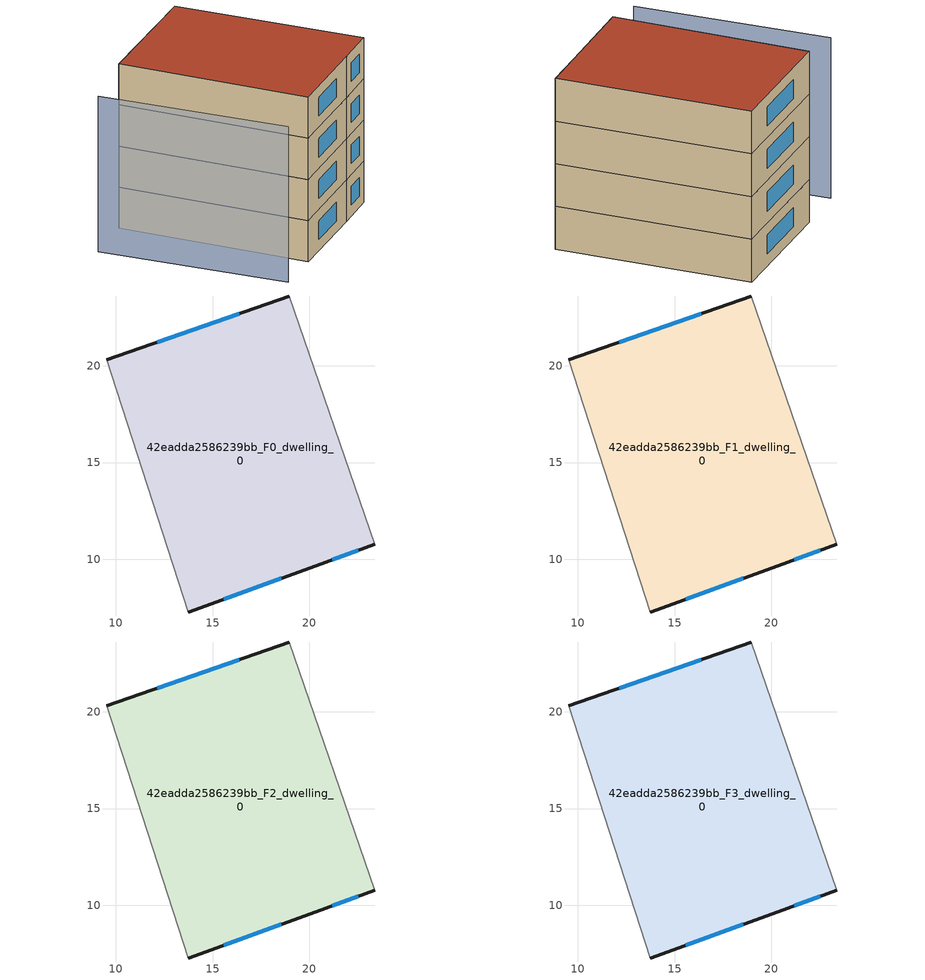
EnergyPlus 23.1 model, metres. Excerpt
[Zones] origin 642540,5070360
42eadda2586239bb_F0_dwelling_0
 floor ground (EU_floor_Construction): 18.96,23.6 23.36,10.79 20.35,9.69 13.75,7.29 9.55,20.3 z0
 wall outside (EU_wall_Construction): 18.96,23.6 9.55,20.3 / 13.75,7.29 20.35,9.69 23.36,10.79 z0:3
 wall adiabatic (EU_wall_Construction): 9.55,20.3 13.75,7.29 / 23.36,10.79 18.96,23.6 z0:3
 window (EU_Window_Construction): 16.37,22.69 12.14,21.21 / 21.18,9.99 22.53,10.49 / 15.57,7.95 18.54,9.03 z0.83:2.17
42eadda2586239bb_F1_dwelling_0
 floor to 42eadda2586239bb_F0_dwelling_0 (EU_floor_Construction): 18.96,23.6 23.36,10.79 20.35,9.69 13.75,7.29 9.55,20.3 z3
 wall outside (EU_wall_Construction): 18.96,23.6 9.55,20.3 / 13.75,7.29 20.35,9.69 23.36,10.79 z3:6
 wall adiabatic (EU_wall_Construction): 9.55,20.3 13.75,7.29 / 23.36,10.79 18.96,23.6 z3:6
 window (EU_Window_Construction): 16.37,22.69 12.14,21.21 / 21.18,9.99 22.53,10.49 / 15.57,7.95 18.54,9.03 z3.83:5.17
42eadda2586239bb_F2_dwelling_0
 floor to 42eadda2586239bb_F1_dwelling_0 (EU_floor_Construction): 18.96,23.6 23.36,10.79 20.35,9.69 13.75,7.29 9.55,20.3 z6
 wall outside (EU_wall_Construction): 18.96,23.6 9.55,20.3 / 13.75,7.29 20.35,9.69 23.36,10.79 z6:9
 wall adiabatic (EU_wall_Construction): 9.55,20.3 13.75,7.29 / 23.36,10.79 18.96,23.6 z6:9
 window (EU_Window_Construction): 16.37,22.69 12.14,21.21 / 21.18,9.99 22.53,10.49 / 15.57,7.95 18.54,9.03 z6.83:8.17
42eadda2586239bb_F3_dwelling_0
 floor to 42eadda2586239bb_F2_dwelling_0 (EU_floor_Construction): 18.96,23.6 23.36,10.79 20.35,9.69 13.75,7.29 9.55,20.3 z9
 wall outside (EU_wall_Construction): 18.96,23.6 9.55,20.3 / 13.75,7.29 20.35,9.69 23.36,10.79 z9:12
 wall adiabatic (EU_wall_Construction): 9.55,20.3 13.75,7.29 / 23.36,10.79 18.96,23.6 z9:12
 window (EU_Window_Construction): 16.37,22.69 12.14,21.21 / 21.18,9.99 22.53,10.49 / 15.57,7.95 18.54,9.03 z9.83:11.17
 roof outside (EU_roof_Construction): 23.36,10.79 18.96,23.6 9.55,20.3 13.75,7.29 20.35,9.69 z12
shading: 5.86,18.9 10.45,6.19 z0:11.3
[Building]
EU S2 Campaign: North Axis=0; Terrain=City; Solar Distribution=FullExterior
[Site:Location]
Lyon-Bron: Latitude=45.75; Longitude=5; Time Zone=1; Elevation=198
[SizingPeriod:WeatherFileDays]
AnnualSizingPeriod: Begin Month=1; Begin Day of Month=1; End Month=12; End Day of Month=31; Day of Week for Start Day=Monday; Use Weather File Daylight Saving Period=No; Use Weather File Rain and Snow Indicators=No
[MATERIAL]
EU_InternalMass_Material: Roughness=MediumRough; Thickness=0.1; Conductivity=1; Density=1800; Specific Heat=900; Thermal Absorptance=0.9; Solar Absorptance=0.7; Visible Absorptance=0.7
[MATERIAL:NOMASS] Roughness=MediumRough; Thermal Absorptance=0.9; Solar Absorptance=0.7; Visible Absorptance=0.7
Name | Thermal Resistance
EU_wall_NoMass | 0.87146
EU_roof_NoMass | 0.842276
EU_floor_NoMass | 0.496999
[WINDOWMATERIAL:SIMPLEGLAZINGSYSTEM]
EU_Window_SimpleGlazing: UFactor=2.2525; Solar Heat Gain Coefficient=0.76; Visible Transmittance=0.76
[CONSTRUCTION]
EU_wall_Construction: EU_wall_NoMass
EU_roof_Construction: EU_roof_NoMass
EU_floor_Construction: EU_floor_NoMass
EU_InternalMass_Construction: EU_InternalMass_Material
EU_Window_Construction: EU_Window_SimpleGlazing
[ZONE] Type=1; Multiplier=1; Ceiling Height=autocalculate; Floor Area=autocalculate; Part of Total Floor Area=Yes
Name | Volume
42eadda2586239bb_F0_dwelling_0; 42eadda2586239bb_F1_dwelling_0; 42eadda2586239bb_F2_dwelling_0 | 412.204
42eadda2586239bb_F3_dwelling_0 | 824.408
[INTERNALMASS] Construction=EU_InternalMass_Construction; Surface Area=137.401
Name | Zone or ZoneList
42eadda2586239bb_F0_dwelling_0_EU_InternalMass | 42eadda2586239bb_F0_dwelling_0
42eadda2586239bb_F1_dwelling_0_EU_InternalMass | 42eadda2586239bb_F1_dwelling_0
42eadda2586239bb_F2_dwelling_0_EU_InternalMass | 42eadda2586239bb_F2_dwelling_0
42eadda2586239bb_F3_dwelling_0_EU_InternalMass | 42eadda2586239bb_F3_dwelling_0
[OTHEREQUIPMENT] Fuel Type=Electricity; Design Level Calculation Method=Watts/Area; Power per Zone Floor Area=1; Fraction Latent=0; Fraction Radiant=0; Fraction Lost=0; Carbon Dioxide Generation Rate=0; EndUse Subcategory=EU_Step8_InternalGains
Name | Zone or ZoneList or Space or SpaceList | Schedule
EU_Step8_InternalGain_42eadda2586239bb_F0_dwelling_0_f000 | 42eadda2586239bb_F0_dwelling_0 | EU_Step8_GainSchedule_42eadda2586239bb_F0_dwelling_0_f000
EU_Step8_InternalGain_42eadda2586239bb_F1_dwelling_0_f000 | 42eadda2586239bb_F1_dwelling_0 | EU_Step8_GainSchedule_42eadda2586239bb_F1_dwelling_0_f000
EU_Step8_InternalGain_42eadda2586239bb_F2_dwelling_0_f000 | 42eadda2586239bb_F2_dwelling_0 | EU_Step8_GainSchedule_42eadda2586239bb_F2_dwelling_0_f000
EU_Step8_InternalGain_42eadda2586239bb_F3_dwelling_0_f000 | 42eadda2586239bb_F3_dwelling_0 | EU_Step8_GainSchedule_42eadda2586239bb_F3_dwelling_0_f000
[ZONEVENTILATION:DESIGNFLOWRATE] Schedule=EU_AlwaysOn; Design Flow Rate Calculation Method=AirChanges/Hour; Air Changes per Hour=0.425; Ventilation Type=Natural; Fan Pressure Rise=0; Fan Total Efficiency=1; Constant Term Coefficient=1; Temperature Term Coefficient=0; Velocity Term Coefficient=0; Velocity Squared Term Coefficient=0; Minimum Indoor Temperature=-100; Maximum Indoor Temperature=100; Delta Temperature=-100; Minimum Outdoor Temperature=-100; Maximum Outdoor Temperature=100; Maximum Wind Speed=40
Name | Zone or ZoneList or Space or SpaceList
EU_ConstantAir_42eadda2586239bb_F0_dwelling_0 | 42eadda2586239bb_F0_dwelling_0
EU_ConstantAir_42eadda2586239bb_F1_dwelling_0 | 42eadda2586239bb_F1_dwelling_0
EU_ConstantAir_42eadda2586239bb_F2_dwelling_0 | 42eadda2586239bb_F2_dwelling_0
EU_ConstantAir_42eadda2586239bb_F3_dwelling_0 | 42eadda2586239bb_F3_dwelling_0
[HVACTEMPLATE:THERMOSTAT] Constant Heating Setpoint=20; Constant Cooling Setpoint=50
EU_HeatOnly_42eadda2586239bb_F0_dwelling_0; EU_HeatOnly_42eadda2586239bb_F1_dwelling_0; EU_HeatOnly_42eadda2586239bb_F2_dwelling_0; EU_HeatOnly_42eadda2586239bb_F3_dwelling_0
[HVACTEMPLATE:ZONE:IDEALLOADSAIRSYSTEM] System Availability Schedule=EU_AlwaysOn; Maximum Heating Supply Air Temperature=50; Minimum Cooling Supply Air Temperature=13; Maximum Heating Supply Air Humidity Ratio=0.0156; Minimum Cooling Supply Air Humidity Ratio=0.0077; Heating Limit=NoLimit; Cooling Limit=NoLimit; Heating Availability Schedule=EU_AlwaysOn; Cooling Availability Schedule=EU_CoolingOff; Dehumidification Control Type=ConstantSensibleHeatRatio; Cooling Sensible Heat Ratio=0.7; Dehumidification Setpoint=60; Humidification Control Type=None; Humidification Setpoint=30; Outdoor Air Method=None; Outdoor Air Flow Rate per Person=0.00944; Outdoor Air Flow Rate per Zone Floor Area=0; Outdoor Air Flow Rate per Zone=0; Demand Controlled Ventilation Type=None; Outdoor Air Economizer Type=NoEconomizer; Heat Recovery Type=None; Sensible Heat Recovery Effectiveness=0.7; Latent Heat Recovery Effectiveness=0.65
Name | Template Thermostat
42eadda2586239bb_F0_dwelling_0 | EU_HeatOnly_42eadda2586239bb_F0_dwelling_0
42eadda2586239bb_F1_dwelling_0 | EU_HeatOnly_42eadda2586239bb_F1_dwelling_0
42eadda2586239bb_F2_dwelling_0 | EU_HeatOnly_42eadda2586239bb_F2_dwelling_0
42eadda2586239bb_F3_dwelling_0 | EU_HeatOnly_42eadda2586239bb_F3_dwelling_0
[SIZING:ZONE] Zone Cooling Design Supply Air Temperature Input Method=SupplyAirTemperature; Zone Cooling Design Supply Air Temperature=13; Zone Heating Design Supply Air Temperature Input Method=SupplyAirTemperature; Zone Heating Design Supply Air Temperature=50; Zone Cooling Design Supply Air Humidity Ratio=0.008; Zone Heating Design Supply Air Humidity Ratio=0.008; Cooling Design Air Flow Method=DesignDay; Cooling Design Air Flow Rate=0; Cooling Minimum Air Flow per Zone Floor Area=0.000762; Cooling Minimum Air Flow=0; Cooling Minimum Air Flow Fraction=0.2; Heating Design Air Flow Method=DesignDay; Heating Design Air Flow Rate=0; Heating Maximum Air Flow per Zone Floor Area=0.002032; Heating Maximum Air Flow=0.141576; Heating Maximum Air Flow Fraction=0.3; Account for Dedicated Outdoor Air System=No; Dedicated Outdoor Air System Control Strategy=NeutralSupplyAir; Dedicated Outdoor Air Low Setpoint Temperature for Design=autosize; Dedicated Outdoor Air High Setpoint Temperature for Design=autosize; Zone Load Sizing Method=Sensible Load Only No Latent Load; Zone Latent Cooling Design Supply Air Humidity Ratio Input Method=HumidityRatioDifference; Zone Cooling Design Supply Air Humidity Ratio Difference=0.005; Zone Latent Heating Design Supply Air Humidity Ratio Input Method=HumidityRatioDifference; Zone Humidification Design Supply Air Humidity Ratio Difference=0.005
42eadda2586239bb_F0_dwelling_0; 42eadda2586239bb_F1_dwelling_0; 42eadda2586239bb_F2_dwelling_0; 42eadda2586239bb_F3_dwelling_0
[SCHEDULE:CONSTANT]
Name | Hourly Value
EU_AlwaysOn | 1
EU_CoolingOff | 0
[SCHEDULE:FILE] Column Number=1; Rows to Skip at Top=0; Number of Hours of Data=8760; Column Separator=Comma; Interpolate to Timestep=No; Minutes per Item=60; Adjust Schedule for Daylight Savings=Yes
Name | File
EU_Step8_GainSchedule_42eadda2586239bb_F0_dwelling_0_f000 | ../../schedules/42eadda2586239bb/42eadda2586239bb_F0_dwelling_0_f000_gain.csv
EU_Step8_GainSchedule_42eadda2586239bb_F1_dwelling_0_f000 | ../../schedules/42eadda2586239bb/42eadda2586239bb_F1_dwelling_0_f000_gain.csv
EU_Step8_GainSchedule_42eadda2586239bb_F2_dwelling_0_f000 | ../../schedules/42eadda2586239bb/42eadda2586239bb_F2_dwelling_0_f000_gain.csv
EU_Step8_GainSchedule_42eadda2586239bb_F3_dwelling_0_f000 | ../../schedules/42eadda2586239bb/42eadda2586239bb_F3_dwelling_0_f000_gain.csv
